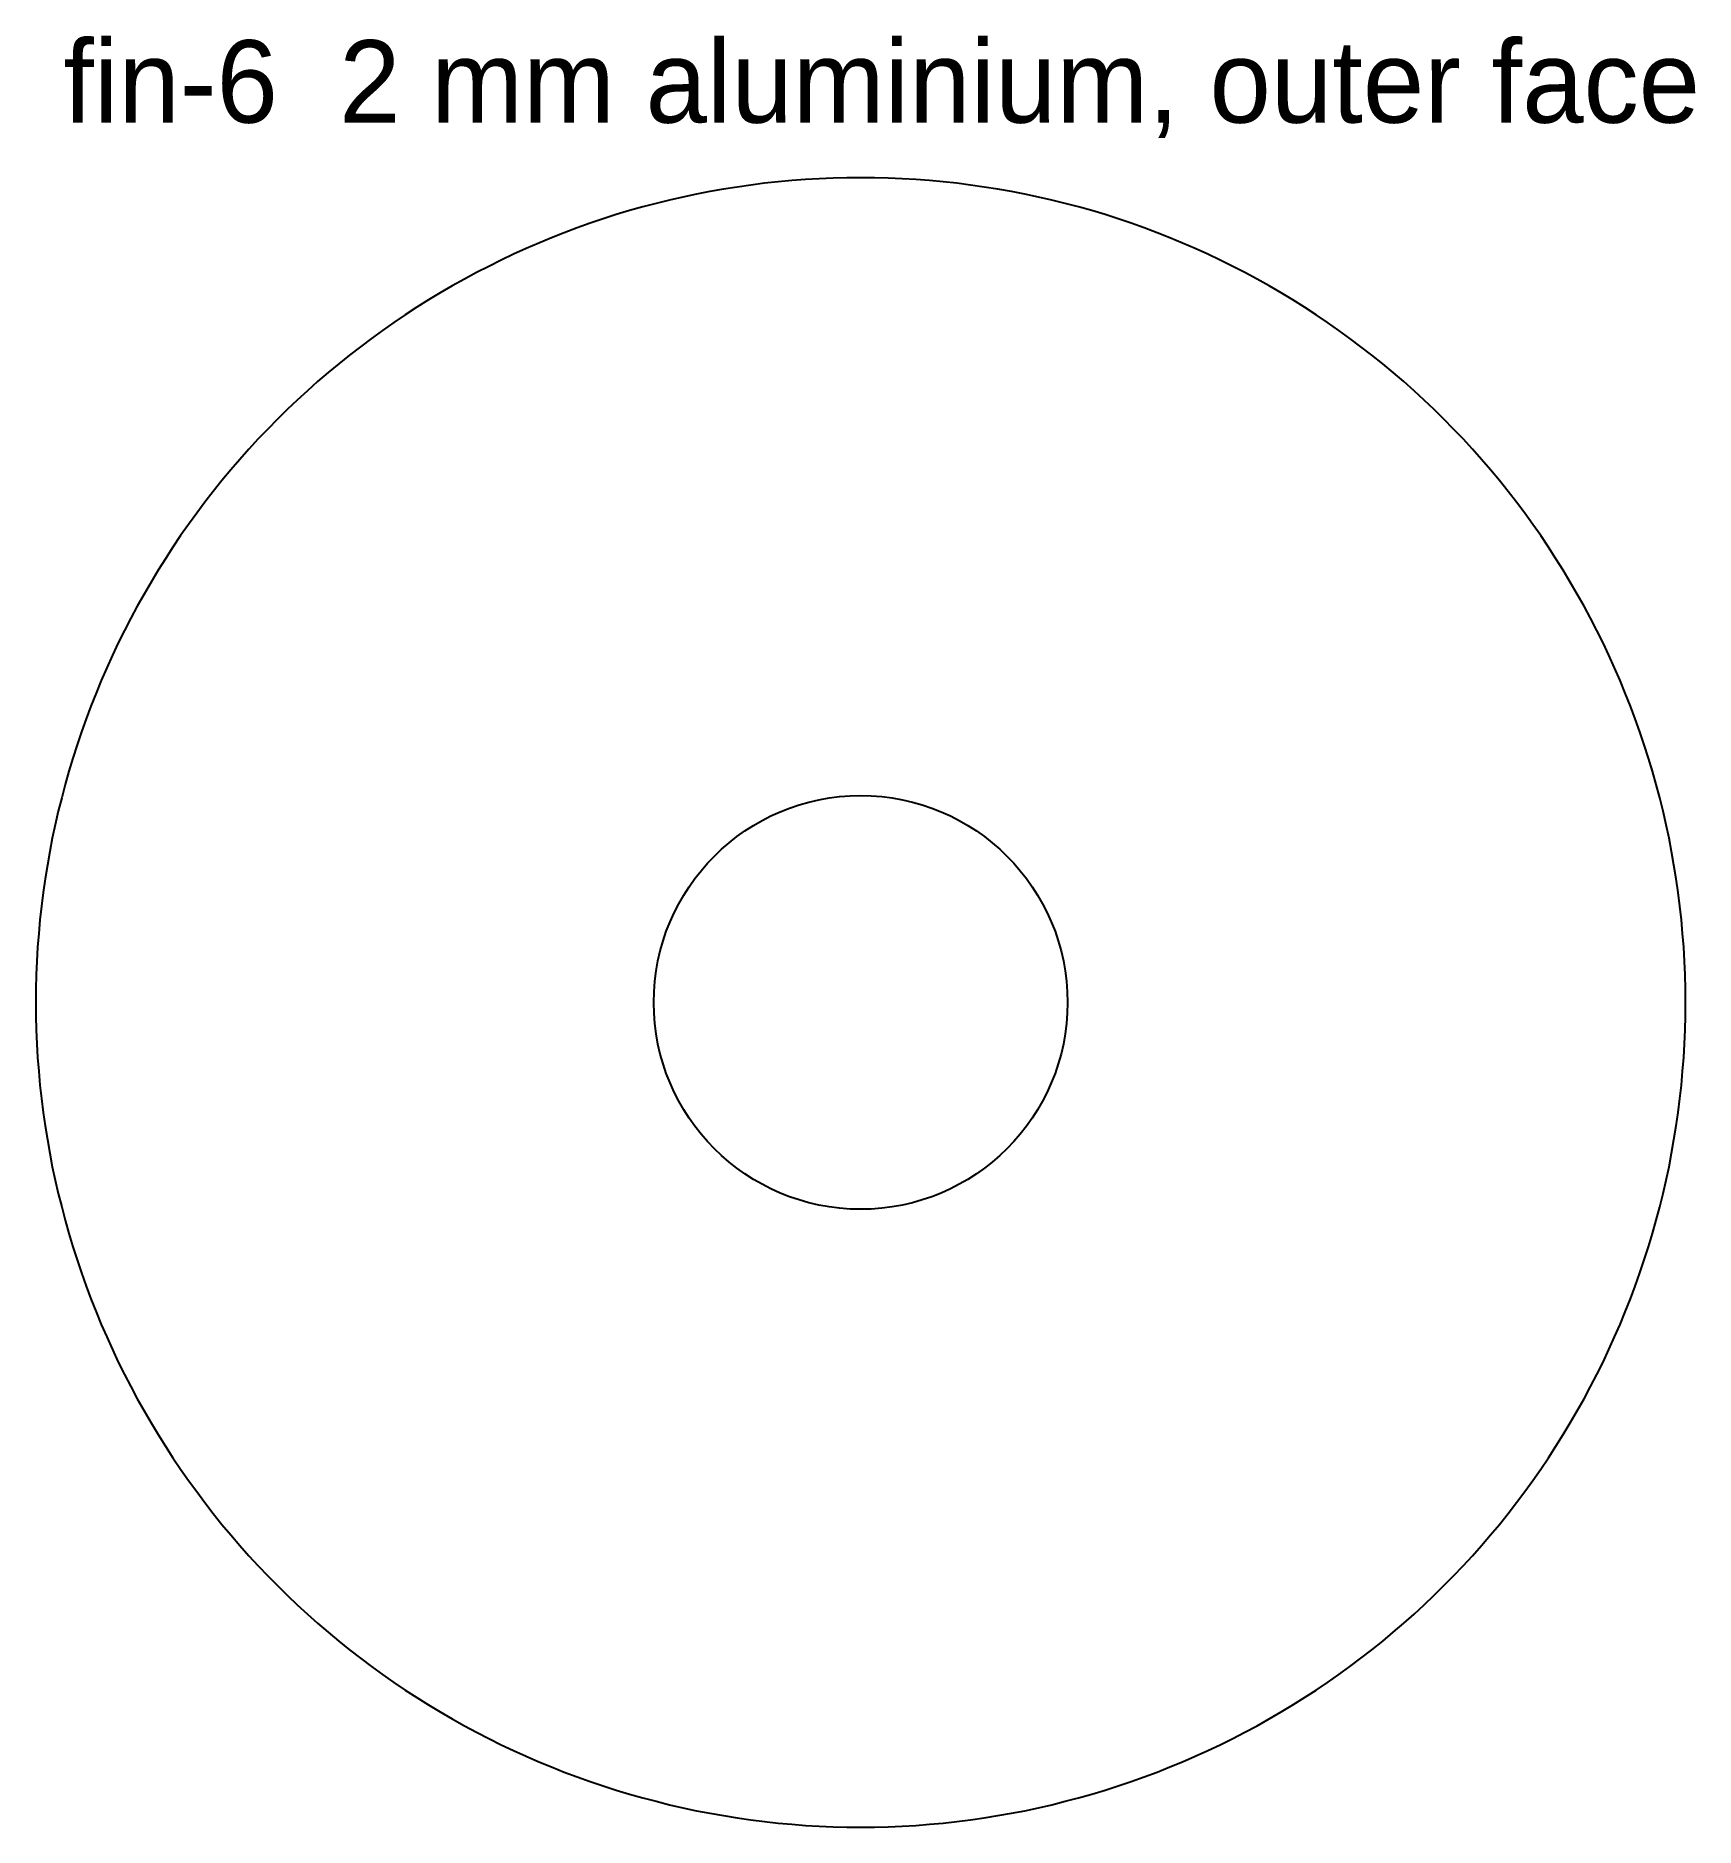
# Model space of a CAD drawing. Header units: millimetres. Extents: x 0 to 121, y 0 to 130.
import ezdxf

# ---------------------------------------------------------------- set-up
doc = ezdxf.new("R2010")
doc.units = ezdxf.units.MM
for name, color, linetype in [('CUT_INSIDE', 5, 'Continuous'), ('CUT_OUTSIDE', 1, 'Continuous'), ('NOTES', 7, 'Continuous')]:
    doc.layers.add(name, color=color, linetype=linetype)

msp = doc.modelspace()

# ---------------------------------------------------------------- linework, layer by layer
at = {"layer": 'CUT_INSIDE'}
msp.add_circle((60, 60), 15.05, dxfattribs=at)
at = {"layer": 'CUT_OUTSIDE'}
msp.add_lwpolyline([(120, 60), (119.99, 61), (119.97, 62), (119.92, 63.01), (119.87, 64.01), (119.79, 65.01), (119.7, 66.01), (119.59, 67), (119.46, 68), (119.32, 68.99), (119.16, 69.98), (118.99, 70.97), (118.8, 71.95), (118.59, 72.93), (118.37, 73.91), (118.12, 74.88), (117.87, 75.85), (117.6, 76.82), (117.31, 77.78), (117, 78.73), (116.68, 79.68), (116.34, 80.63), (115.99, 81.56), (115.62, 82.5), (115.24, 83.42), (114.84, 84.34), (114.43, 85.26), (114, 86.16), (113.55, 87.06), (113.09, 87.95), (112.62, 88.83), (112.13, 89.71), (111.62, 90.58), (111.11, 91.44), (110.57, 92.28), (110.03, 93.13), (109.47, 93.96), (108.89, 94.78), (108.3, 95.59), (107.7, 96.39), (107.09, 97.18), (106.46, 97.97), (105.82, 98.74), (105.17, 99.5), (104.5, 100.25), (103.82, 100.99), (103.13, 101.71), (102.43, 102.43), (101.71, 103.13), (100.99, 103.82), (100.25, 104.5), (99.5, 105.17), (98.74, 105.82), (97.97, 106.46), (97.18, 107.09), (96.39, 107.7), (95.59, 108.3), (94.78, 108.89), (93.96, 109.47), (93.13, 110.03), (92.28, 110.57), (91.44, 111.11), (90.58, 111.62), (89.71, 112.13), (88.83, 112.62), (87.95, 113.09), (87.06, 113.55), (86.16, 114), (85.26, 114.43), (84.34, 114.84), (83.42, 115.24), (82.5, 115.62), (81.56, 115.99), (80.63, 116.34), (79.68, 116.68), (78.73, 117), (77.78, 117.31), (76.82, 117.6), (75.85, 117.87), (74.88, 118.12), (73.91, 118.37), (72.93, 118.59), (71.95, 118.8), (70.97, 118.99), (69.98, 119.16), (68.99, 119.32), (68, 119.46), (67, 119.59), (66.01, 119.7), (65.01, 119.79), (64.01, 119.87), (63.01, 119.92), (62, 119.97), (61, 119.99), (60, 120), (59, 119.99), (58, 119.97), (56.99, 119.92), (55.99, 119.87), (54.99, 119.79), (53.99, 119.7), (53, 119.59), (52, 119.46), (51.01, 119.32), (50.02, 119.16), (49.03, 118.99), (48.05, 118.8), (47.07, 118.59), (46.09, 118.37), (45.12, 118.12), (44.15, 117.87), (43.18, 117.6), (42.22, 117.31), (41.27, 117), (40.32, 116.68), (39.37, 116.34), (38.44, 115.99), (37.5, 115.62), (36.58, 115.24), (35.66, 114.84), (34.74, 114.43), (33.84, 114), (32.94, 113.55), (32.05, 113.09), (31.17, 112.62), (30.29, 112.13), (29.42, 111.62), (28.56, 111.11), (27.72, 110.57), (26.87, 110.03), (26.04, 109.47), (25.22, 108.89), (24.41, 108.3), (23.61, 107.7), (22.82, 107.09), (22.03, 106.46), (21.26, 105.82), (20.5, 105.17), (19.75, 104.5), (19.01, 103.82), (18.29, 103.13), (17.57, 102.43), (16.87, 101.71), (16.18, 100.99), (15.5, 100.25), (14.83, 99.5), (14.18, 98.74), (13.54, 97.97), (12.91, 97.18), (12.3, 96.39), (11.7, 95.59), (11.11, 94.78), (10.53, 93.96), (9.97, 93.13), (9.43, 92.28), (8.89, 91.44), (8.38, 90.58), (7.87, 89.71), (7.38, 88.83), (6.91, 87.95), (6.45, 87.06), (6, 86.16), (5.57, 85.26), (5.16, 84.34), (4.76, 83.42), (4.38, 82.5), (4.01, 81.56), (3.66, 80.63), (3.32, 79.68), (3, 78.73), (2.69, 77.78), (2.4, 76.82), (2.13, 75.85), (1.88, 74.88), (1.63, 73.91), (1.41, 72.93), (1.2, 71.95), (1.01, 70.97), (0.84, 69.98), (0.68, 68.99), (0.54, 68), (0.41, 67), (0.3, 66.01), (0.21, 65.01), (0.13, 64.01), (0.08, 63.01), (0.03, 62), (0.01, 61), (0, 60), (0.01, 59), (0.03, 58), (0.08, 56.99), (0.13, 55.99), (0.21, 54.99), (0.3, 53.99), (0.41, 53), (0.54, 52), (0.68, 51.01), (0.84, 50.02), (1.01, 49.03), (1.2, 48.05), (1.41, 47.07), (1.63, 46.09), (1.88, 45.12), (2.13, 44.15), (2.4, 43.18), (2.69, 42.22), (3, 41.27), (3.32, 40.32), (3.66, 39.37), (4.01, 38.44), (4.38, 37.5), (4.76, 36.58), (5.16, 35.66), (5.57, 34.74), (6, 33.84), (6.45, 32.94), (6.91, 32.05), (7.38, 31.17), (7.87, 30.29), (8.38, 29.42), (8.89, 28.56), (9.43, 27.72), (9.97, 26.87), (10.53, 26.04), (11.11, 25.22), (11.7, 24.41), (12.3, 23.61), (12.91, 22.82), (13.54, 22.03), (14.18, 21.26), (14.83, 20.5), (15.5, 19.75), (16.18, 19.01), (16.87, 18.29), (17.57, 17.57), (18.29, 16.87), (19.01, 16.18), (19.75, 15.5), (20.5, 14.83), (21.26, 14.18), (22.03, 13.54), (22.82, 12.91), (23.61, 12.3), (24.41, 11.7), (25.22, 11.11), (26.04, 10.53), (26.87, 9.97), (27.72, 9.43), (28.56, 8.89), (29.42, 8.38), (30.29, 7.87), (31.17, 7.38), (32.05, 6.91), (32.94, 6.45), (33.84, 6), (34.74, 5.57), (35.66, 5.16), (36.58, 4.76), (37.5, 4.38), (38.44, 4.01), (39.37, 3.66), (40.32, 3.32), (41.27, 3), (42.22, 2.69), (43.18, 2.4), (44.15, 2.13), (45.12, 1.88), (46.09, 1.63), (47.07, 1.41), (48.05, 1.2), (49.03, 1.01), (50.02, 0.84), (51.01, 0.68), (52, 0.54), (53, 0.41), (53.99, 0.3), (54.99, 0.21), (55.99, 0.13), (56.99, 0.08), (58, 0.03), (59, 0.01), (60, 0), (61, 0.01), (62, 0.03), (63.01, 0.08), (64.01, 0.13), (65.01, 0.21), (66.01, 0.3), (67, 0.41), (68, 0.54), (68.99, 0.68), (69.98, 0.84), (70.97, 1.01), (71.95, 1.2), (72.93, 1.41), (73.91, 1.63), (74.88, 1.88), (75.85, 2.13), (76.82, 2.4), (77.78, 2.69), (78.73, 3), (79.68, 3.32), (80.63, 3.66), (81.56, 4.01), (82.5, 4.38), (83.42, 4.76), (84.34, 5.16), (85.26, 5.57), (86.16, 6), (87.06, 6.45), (87.95, 6.91), (88.83, 7.38), (89.71, 7.87), (90.58, 8.38), (91.44, 8.89), (92.28, 9.43), (93.13, 9.97), (93.96, 10.53), (94.78, 11.11), (95.59, 11.7), (96.39, 12.3), (97.18, 12.91), (97.97, 13.54), (98.74, 14.18), (99.5, 14.83), (100.25, 15.5), (100.99, 16.18), (101.71, 16.87), (102.43, 17.57), (103.13, 18.29), (103.82, 19.01), (104.5, 19.75), (105.17, 20.5), (105.82, 21.26), (106.46, 22.03), (107.09, 22.82), (107.7, 23.61), (108.3, 24.41), (108.89, 25.22), (109.47, 26.04), (110.03, 26.87), (110.57, 27.72), (111.11, 28.56), (111.62, 29.42), (112.13, 30.29), (112.62, 31.17), (113.09, 32.05), (113.55, 32.94), (114, 33.84), (114.43, 34.74), (114.84, 35.66), (115.24, 36.58), (115.62, 37.5), (115.99, 38.44), (116.34, 39.37), (116.68, 40.32), (117, 41.27), (117.31, 42.22), (117.6, 43.18), (117.87, 44.15), (118.12, 45.12), (118.37, 46.09), (118.59, 47.07), (118.8, 48.05), (118.99, 49.03), (119.16, 50.02), (119.32, 51.01), (119.46, 52), (119.59, 53), (119.7, 53.99), (119.79, 54.99), (119.87, 55.99), (119.92, 56.99), (119.97, 58), (119.99, 59), (120, 60)], close=True, dxfattribs=at)

# ---------------------------------------------------------------- texts
at = {"layer": 'NOTES'}
msp.add_text('fin-6  2 mm aluminium, outer face', height=6, dxfattribs=at).set_placement((2, 124))

doc.saveas('drawing.dxf')
